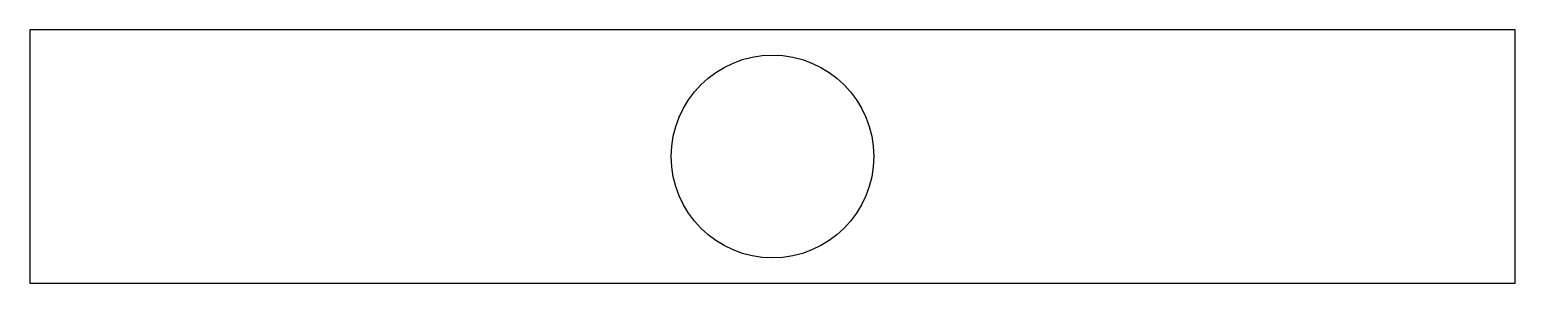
# Model space of a CAD drawing. Header units: millimetres. Extents: x -11 to 11, y -1.9 to 1.9.
import ezdxf

# ---------------------------------------------------------------- set-up
doc = ezdxf.new("R2010")
doc.units = ezdxf.units.MM
doc.layers.get('0').update_dxf_attribs({"linetype": 'CONTINUOUS'})

msp = doc.modelspace()

# ---------------------------------------------------------------- linework, layer by layer
for p, q in [((11, 1.875), (-11, 1.875)), ((-11, 1.875), (-11, -1.875)), ((11, -1.875), (11, 1.875)), ((-11, -1.875), (11, -1.875))]:
    msp.add_line(p, q)
msp.add_circle((0, 0), 1.5)

doc.saveas('drawing.dxf')
